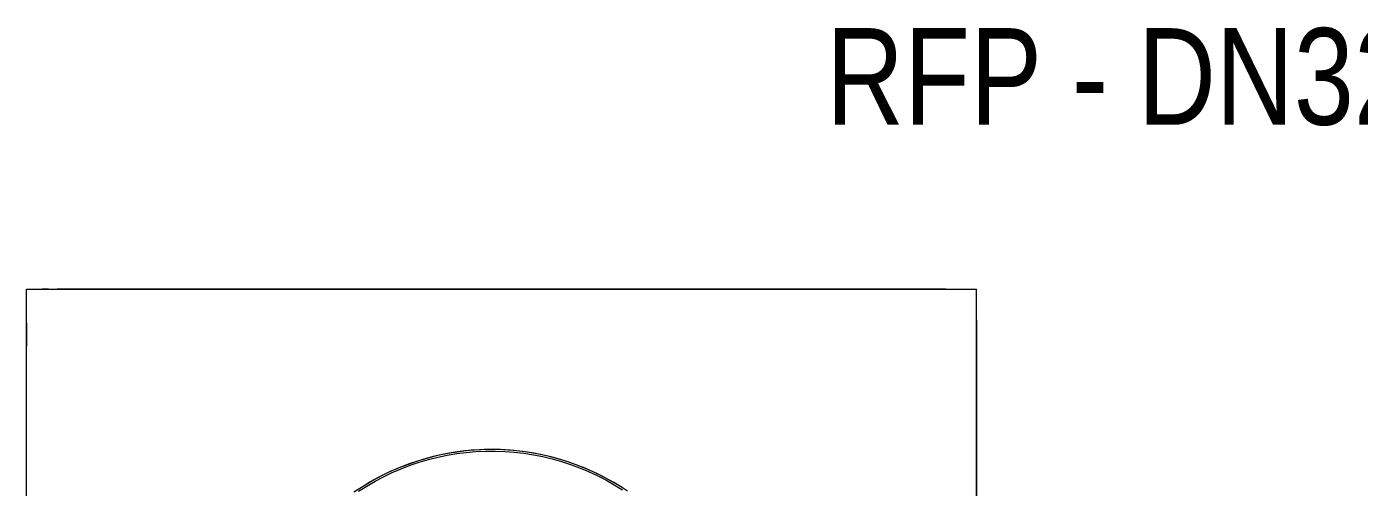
# Model space of a CAD drawing. Header units: millimetres. Extents: x -21597 to 3742, y 49379 to 62073.
# Drawn here: x -8396 to -6740, y 61501 to 62073 of the extents above; entities that cross this region are included whole.
import ezdxf

# ---------------------------------------------------------------- set-up
doc = ezdxf.new("R2010")
doc.units = ezdxf.units.MM
doc.layers.add('M-EQPM', color=7, linetype='Continuous', lineweight=5)
doc.layers.add('P-PIPE-IDEN', color=7, linetype='Continuous', lineweight=9)
doc.styles.add('Arial_1', font='arial.ttf', dxfattribs={"width": 0.8, "height": 120})

# ---------------------------------------------------------------- blocks, each defined once
blk = doc.blocks.new('DanNong_VRV_1 QUẠT - OD-A-12_1-2147179-MẶT BẰNG ỐNG GAS KHU H_N')
at = {"layer": 'M-EQPM'}
for p, q in [((-525, -311.8), (-525, 688.2)), ((-525, 688.2), (655, 688.2)), ((-525, 688.2), (655, 688.2)), ((-525, -311.8), (-525, 688.2)), ((-516.4, 688.2), (655, 688.2)), ((-498.9, 688.2), (-505.9, 688.2)), ((-498.9, 688.2), (-505.9, 688.2)), ((-498.9, 688.2), (-505.9, 688.2)), ((-498.9, 688.2), (-505.9, 688.2)), ((-497.9, 688.2), (-503.9, 688.2)), ((-497.9, 688.2), (-503.9, 688.2)), ((-486.9, 688.2), (616.9, 688.2)), ((-486.9, 688.2), (585, 688.2)), ((616.9, 688.2), (-486.9, 688.2)), ((616.9, 688.2), (-486.9, 688.2)), ((616.9, 688.2), (-486.9, 688.2)), ((616.9, 688.2), (-486.9, 688.2)), ((616.9, 688.2), (-486.9, 688.2)), ((616.9, 688.2), (-486.9, 688.2)), ((616.9, 688.2), (-486.9, 688.2)), ((616.9, 688.2), (-486.9, 688.2)), ((616.9, 688.2), (-486.9, 688.2)), ((616.9, 688.2), (-486.9, 688.2)), ((-328.5, 688.2), (515.5, 688.2)), ((630.2, 688.2), (636.2, 688.2)), ((630.2, 688.2), (636.2, 688.2)), ((631.2, 688.2), (638.2, 688.2)), ((631.2, 688.2), (638.2, 688.2)), ((631.2, 688.2), (638.2, 688.2)), ((631.2, 688.2), (638.2, 688.2)), ((655, -311.8), (655, 688.2)), ((655, 658.4), (655, 670.4)), ((-525, 646.6), (-525, 617.4)), ((-525, 646.6), (-525, 617.4)), ((655, -271.9), (655, 650)), ((655, 650), (655, -271.9)), ((655, 650), (655, -271.9)), ((655, 650), (655, -271.9)), ((655, 650), (655, -271.9)), ((655, 650), (655, -271.9)), ((655, 650), (655, -271.9)), ((655, 650), (655, -271.9)), ((655, 650), (655, -271.9)), ((655, 650), (655, -271.9)), ((655, 650), (655, -271.9)), ((-525, 636.5), (-525, 624.5)), ((-525, 629.5), (-525, 617.5)), ((655, 626.2), (655, 638.2)), ((-525, 616.5), (-525, 622.2)), ((-525, -273.6), (-525, 616.5)), ((-525, 38.4), (-525, 616.5)), ((655, 622.2), (655, 618.2)), ((655, 587.8), (655, 622.2)), ((655, 582.4), (655, 587.9))]:
    blk.add_line(p, q, dxfattribs=at)
at = {"layer": 'M-EQPM', "flags": 128}
for points in [[(214.6, 441.8), (204.4, 448.1), (193.8, 454), (183.1, 459.4), (172.1, 464.4), (161, 469), (149.7, 473.1), (138.2, 476.8), (126.6, 480), (114.9, 482.7), (103.1, 484.9), (91.2, 486.7), (79.2, 488), (67.2, 488.9), (55.1, 489.2), (43.1, 489.1), (31.1, 488.5), (19.1, 487.4), (7.2, 485.8), (-4.7, 483.7), (-16.5, 481.2), (-28.1, 478.2), (-39.7, 474.8), (-51.1, 470.8), (-62.3, 466.5), (-73.3, 461.7), (-84.1, 456.4), (-94.8, 450.7), (-105.1, 444.6), (-115.3, 438.1)], [(221.5, 437.3), (211.4, 443.9), (201.1, 450), (190.5, 455.7), (179.7, 461), (168.7, 465.9), (157.5, 470.3), (146.1, 474.3), (134.6, 477.8), (122.9, 480.9), (111.2, 483.4), (99.3, 485.6), (87.4, 487.2), (75.4, 488.3), (63.4, 489), (51.4, 489.2), (39.3, 488.9), (27.3, 488.2), (15.3, 486.9), (3.4, 485.2), (-8.4, 483), (-20.2, 480.3), (-31.8, 477.2), (-43.3, 473.6), (-54.6, 469.5), (-65.8, 465), (-76.7, 460.1), (-87.5, 454.7), (-98.1, 448.9), (-108.4, 442.6), (-118.4, 436)], [(221.5, 437.3), (211.4, 443.9), (201.1, 450), (190.5, 455.7), (179.7, 461), (168.7, 465.9), (157.5, 470.3), (146.1, 474.3), (134.6, 477.8), (122.9, 480.9), (111.2, 483.4), (99.3, 485.6), (87.4, 487.2), (75.4, 488.3), (63.4, 489), (51.4, 489.2), (39.3, 488.9), (27.3, 488.2), (15.3, 486.9), (3.4, 485.2), (-8.4, 483), (-20.2, 480.3), (-31.8, 477.2), (-43.3, 473.6), (-54.6, 469.5), (-65.8, 465), (-76.7, 460.1), (-87.5, 454.7), (-98.1, 448.9), (-108.4, 442.6), (-118.4, 436)], [(-112.7, 437.4), (-102.6, 443.8), (-92.3, 449.8), (-81.7, 455.4), (-70.9, 460.6), (-59.9, 465.3), (-48.7, 469.6), (-37.4, 473.4), (-25.9, 476.8), (-14.3, 479.7), (-2.6, 482.1), (9.2, 484.1), (21, 485.6), (33, 486.6), (44.9, 487.1), (56.9, 487.2), (68.8, 486.8), (80.7, 485.9), (92.6, 484.5), (104.4, 482.7), (116.2, 480.4), (127.8, 477.6), (139.3, 474.3), (150.7, 470.6), (161.9, 466.5), (172.9, 461.9), (183.8, 456.9), (194.4, 451.4), (204.8, 445.5), (215, 439.2)], [(-112.7, 437.4), (-102.6, 443.8), (-92.3, 449.8), (-81.7, 455.4), (-70.9, 460.6), (-59.9, 465.3), (-48.7, 469.6), (-37.4, 473.4), (-25.9, 476.8), (-14.3, 479.7), (-2.6, 482.1), (9.2, 484.1), (21, 485.6), (33, 486.6), (44.9, 487.1), (56.9, 487.2), (68.8, 486.8), (80.7, 485.9), (92.6, 484.5), (104.4, 482.7), (116.2, 480.4), (127.8, 477.6), (139.3, 474.3), (150.7, 470.6), (161.9, 466.5), (172.9, 461.9), (183.8, 456.9), (194.4, 451.4), (204.8, 445.5), (215, 439.2)], [(-112.7, 437.4), (-102.6, 443.8), (-92.3, 449.8), (-81.7, 455.4), (-70.9, 460.6), (-59.9, 465.3), (-48.7, 469.6), (-37.4, 473.4), (-25.9, 476.8), (-14.3, 479.7), (-2.6, 482.1), (9.2, 484.1), (21, 485.6), (33, 486.6), (44.9, 487.1), (56.9, 487.2), (68.8, 486.8), (80.7, 485.9), (92.6, 484.5), (104.4, 482.7), (116.2, 480.4), (127.8, 477.6), (139.3, 474.3), (150.7, 470.6), (161.9, 466.5), (172.9, 461.9), (183.8, 456.9), (194.4, 451.4), (204.8, 445.5), (215, 439.2)]]:
    blk.add_lwpolyline(points, dxfattribs=at)
blk = doc.blocks.new('AK-SGS-M3-Hrvt_rvt-1-MẶT BẰNG ỐNG GAS KHU H_N')
at = {"layer": 'M-EQPM', "lineweight": 25}
blk.add_blockref('DanNong_VRV_1 QUẠT - OD-A-12_1-2147179-MẶT BẰNG ỐNG GAS KHU H_N', (-7870.9, 61058.7), dxfattribs=at)

msp = doc.modelspace()

# ---------------------------------------------------------------- block references
at = {"lineweight": 5}
msp.add_blockref('AK-SGS-M3-Hrvt_rvt-1-MẶT BẰNG ỐNG GAS KHU H_N', (0, 0), dxfattribs=at)

# ---------------------------------------------------------------- texts
at = {"layer": 'P-PIPE-IDEN', "color": 1, "lineweight": 30, "true_color": 0xff0000, "insert": (-6996.8, 62009.7), "char_height": 120, "width": 830.08, "attachment_point": 5, "line_spacing_factor": 0.936439, "style": 'Arial_1'}
msp.add_mtext('\\pxqc,t6.66667,13.33333,20,26.66667,33.33333,40,46.66667,53.33333,60,66.66667,73.33333,80,86.66667,93.33333,100,106.66667,113.33333,120,126.66667,133.33333,140,146.66667,153.33333,160,166.66667,173.33333,180,186.66667,193.33333,200,206.66667,213.33333;{RFP - DN32ø}', dxfattribs=at)

doc.saveas('drawing.dxf')
